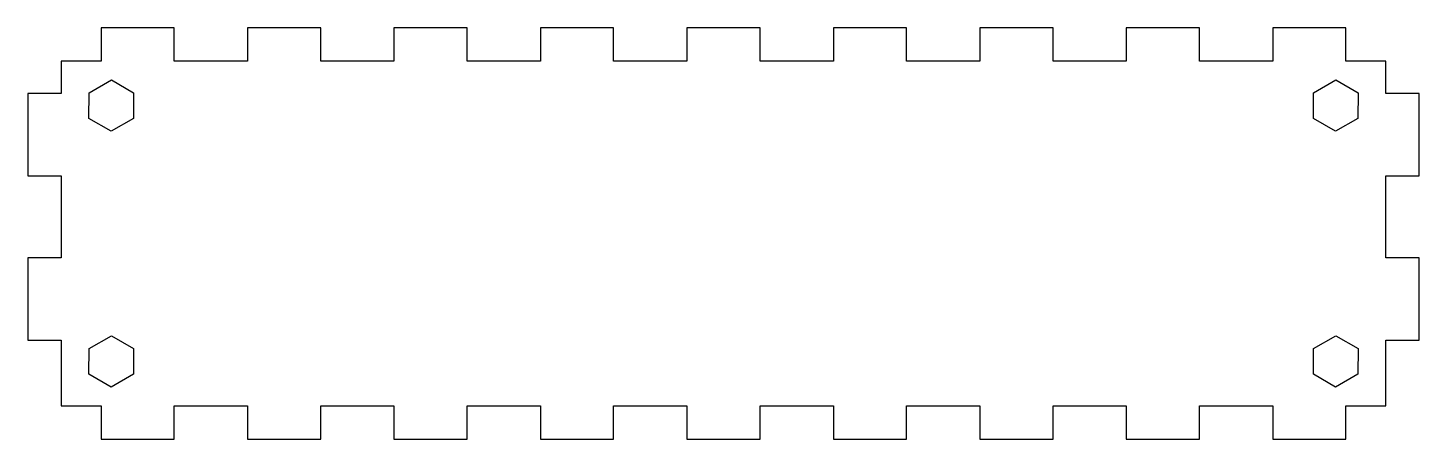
# Model space of a CAD drawing. Header units: millimetres. Extents: x -125 to 125, y 0 to 74.
import ezdxf

# ---------------------------------------------------------------- set-up
doc = ezdxf.new("R2010")
doc.units = ezdxf.units.MM
doc.layers.get('0').update_dxf_attribs({"linetype": 'CONTINUOUS'})

msp = doc.modelspace()

# ---------------------------------------------------------------- linework, layer by layer
for points in [[(-119, 6), (-111.84, 6), (-111.84, 0), (-98.68, 0), (-98.68, 6), (-85.53, 6), (-85.53, 0), (-72.37, 0), (-72.37, 6), (-59.21, 6), (-59.21, 0), (-46.05, 0), (-46.05, 6), (-32.89, 6), (-32.89, 0), (-19.74, 0), (-19.74, 6), (-6.58, 6), (-6.58, 0), (6.58, 0), (6.58, 6), (19.74, 6), (19.74, 0), (32.89, 0), (32.89, 6), (46.05, 6), (46.05, 0), (59.21, 0), (59.21, 6), (72.37, 6), (72.37, 0), (85.53, 0), (85.53, 6), (98.68, 6), (98.68, 0), (111.84, 0), (111.84, 6), (119, 6), (119, 17.8), (125, 17.8), (125, 32.6), (119, 32.6), (119, 47.4), (125, 47.4), (125, 62.2), (119, 62.2), (119, 68), (111.84, 68), (111.84, 74), (98.68, 74), (98.68, 68), (85.53, 68), (85.53, 74), (72.37, 74), (72.37, 68), (59.21, 68), (59.21, 74), (46.05, 74), (46.05, 68), (32.89, 68), (32.89, 74), (19.74, 74), (19.74, 68), (6.58, 68), (6.58, 74), (-6.58, 74), (-6.58, 68), (-19.74, 68), (-19.74, 74), (-32.89, 74), (-32.89, 68), (-46.05, 68), (-46.05, 74), (-59.21, 74), (-59.21, 68), (-72.37, 68), (-72.37, 74), (-85.53, 74), (-85.53, 68), (-98.68, 68), (-98.68, 74), (-111.84, 74), (-111.84, 68), (-119, 68), (-119, 62.2), (-125, 62.2), (-125, 47.4), (-119, 47.4), (-119, 32.6), (-125, 32.6), (-125, 17.8), (-119, 17.8)], [(-110.01, 55.38), (-114.01, 57.7), (-113.99, 62.32), (-109.99, 64.62), (-105.99, 62.3), (-106.01, 57.68)], [(114.01, 62.3), (113.99, 57.68), (109.99, 55.38), (105.99, 57.7), (106.01, 62.32), (110.01, 64.62)], [(-105.99, 16.3), (-106.01, 11.68), (-110.01, 9.38), (-114.01, 11.7), (-113.99, 16.32), (-109.99, 18.62)], [(114.01, 16.3), (113.99, 11.68), (109.99, 9.38), (105.99, 11.7), (106.01, 16.32), (110.01, 18.62)]]:
    msp.add_lwpolyline(points, close=True)

doc.saveas('drawing.dxf')
